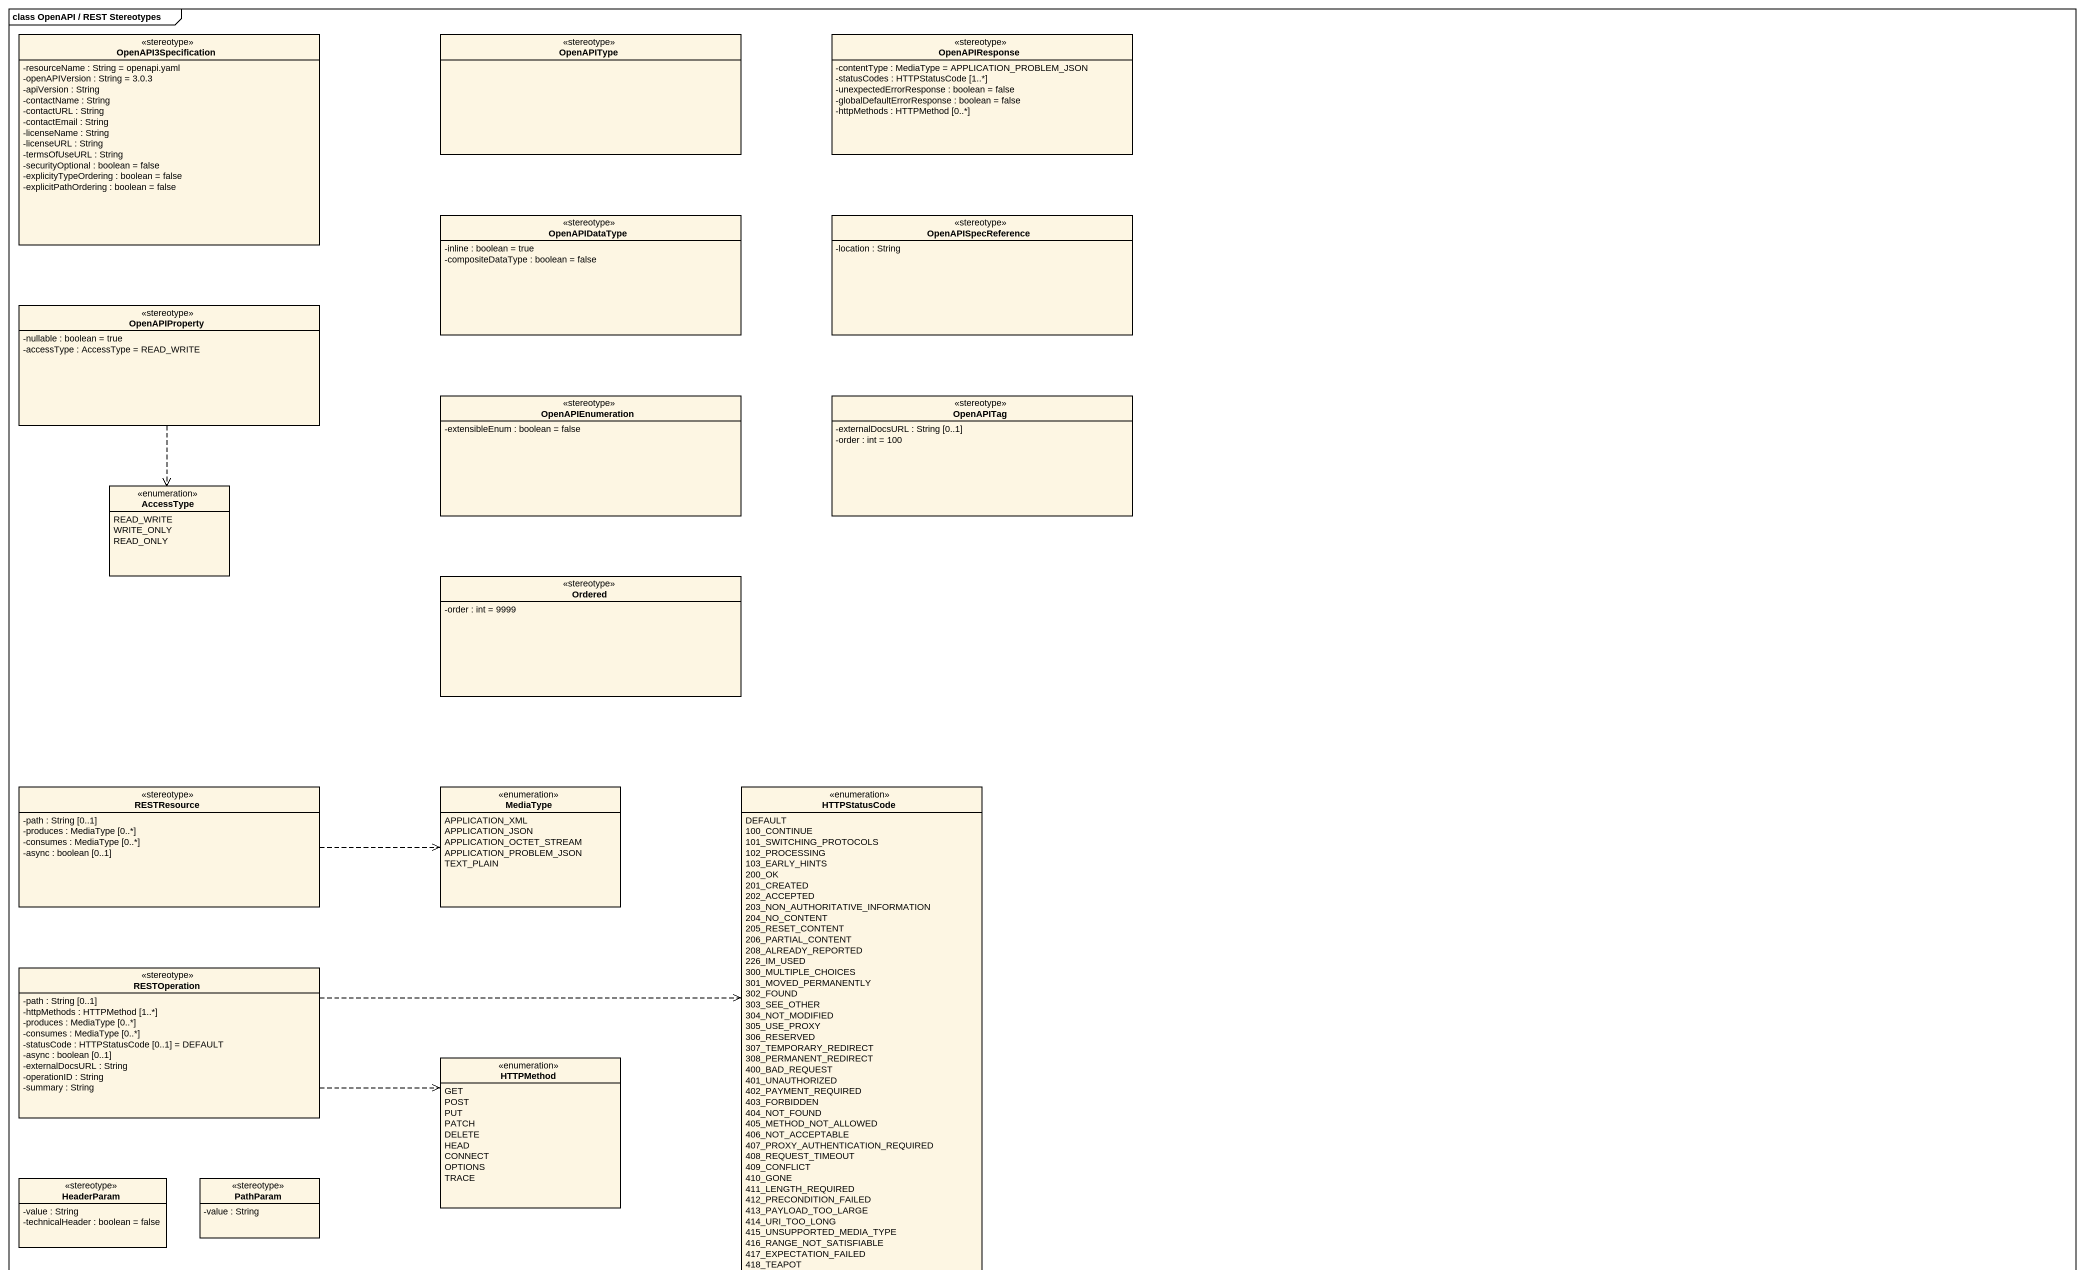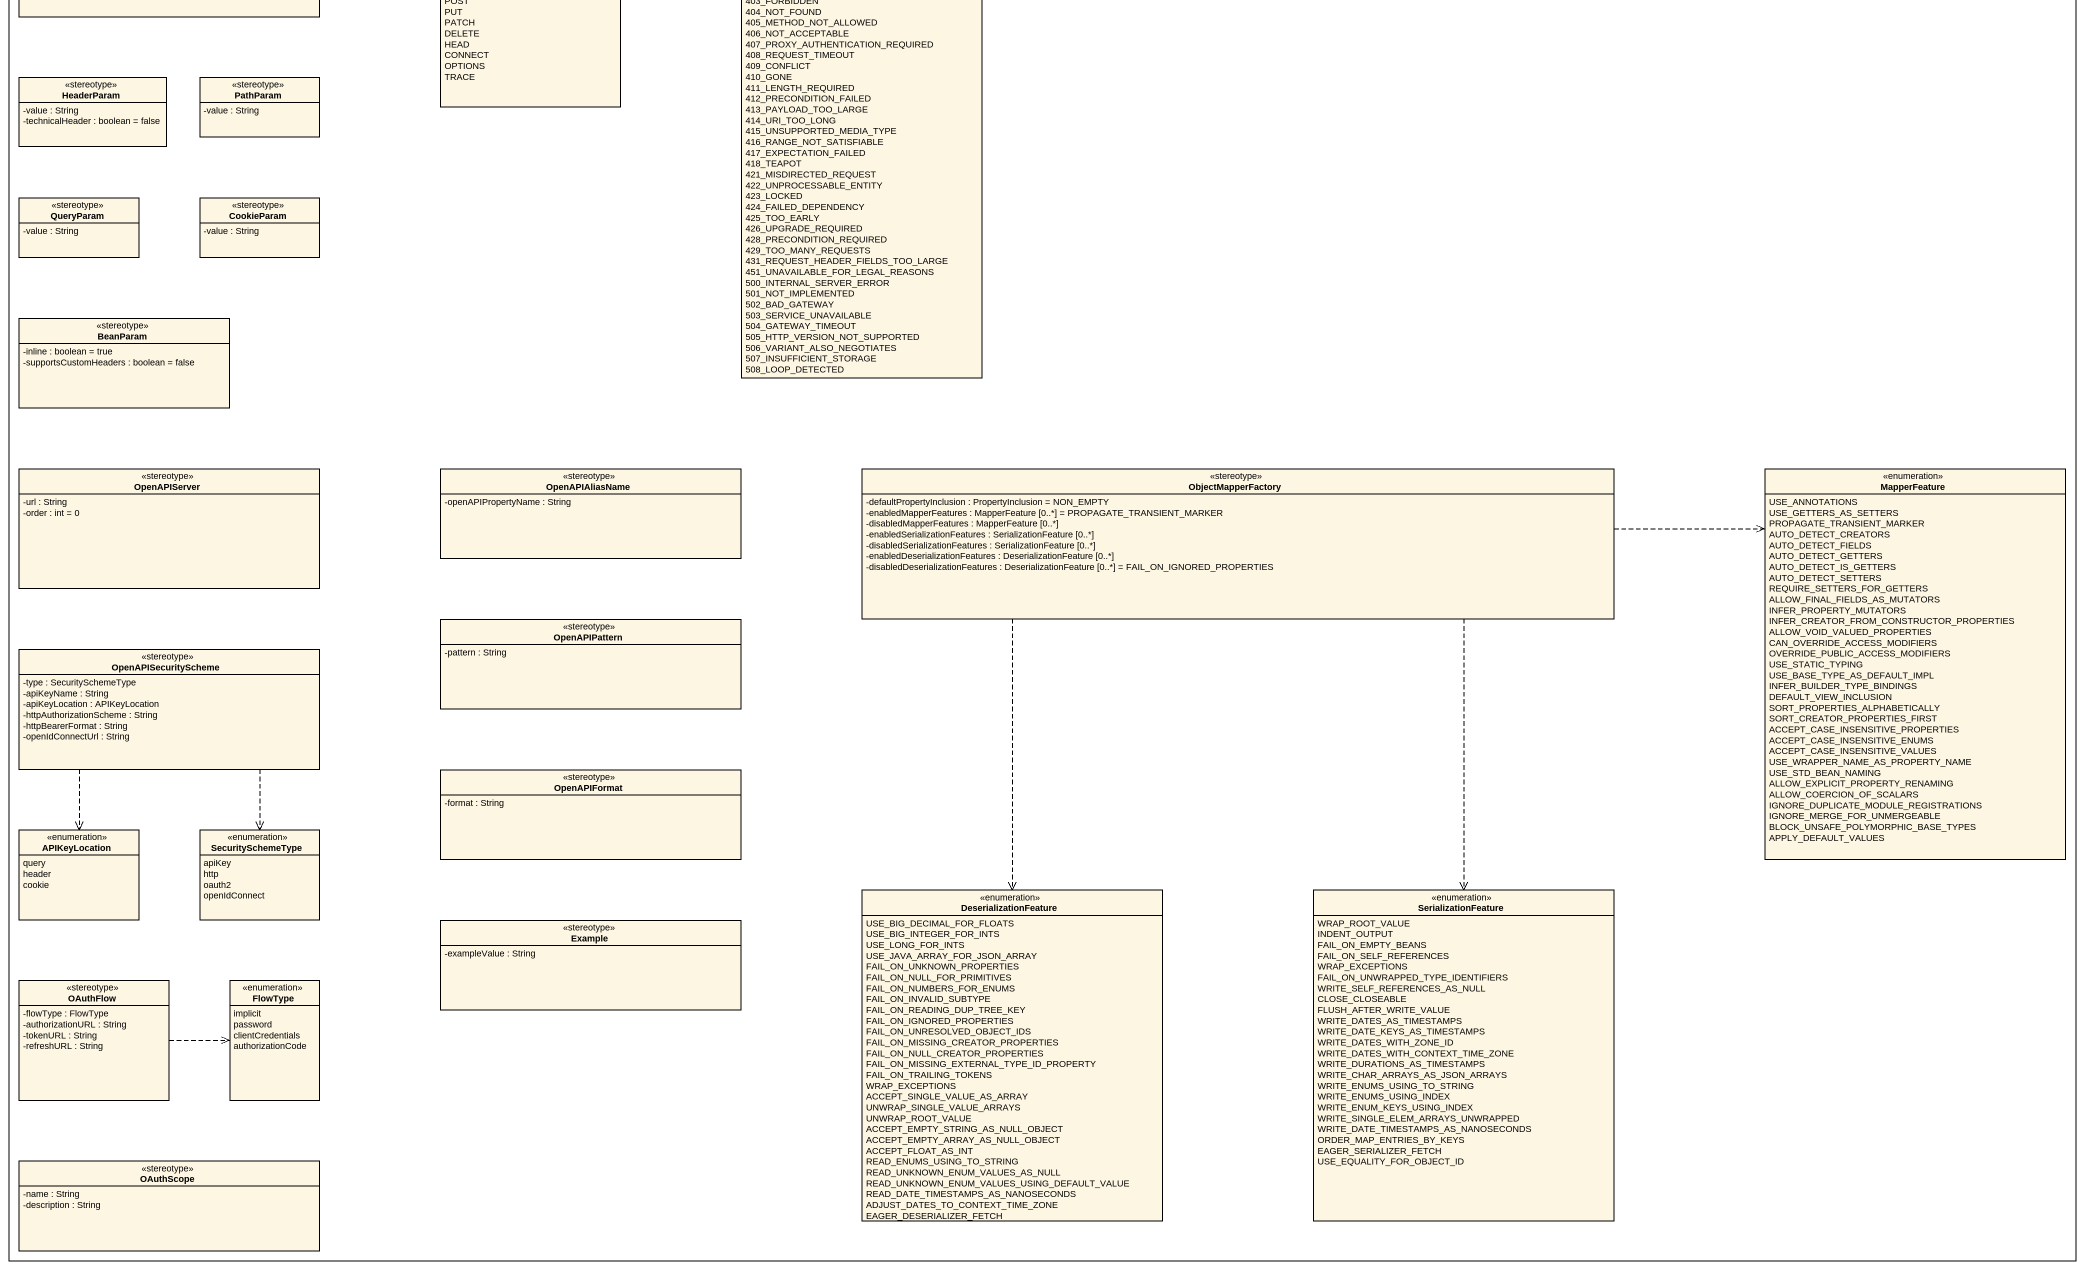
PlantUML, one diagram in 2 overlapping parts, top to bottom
@startuml
mainframe class OpenAPI / REST Stereotypes
hide circle
hide empty members
skinparam classAttributeIconSize 0
class OpenAPI3Specification <<stereotype>> {
  -resourceName : String = openapi.yaml
  -openAPIVersion : String = 3.0.3
  -apiVersion : String
  -contactName : String
  -contactURL : String
  -contactEmail : String
  -licenseName : String
  -licenseURL : String
  -termsOfUseURL : String
  -securityOptional : boolean = false
  -explicityTypeOrdering : boolean = false
  -explicitPathOrdering : boolean = false
}
class OpenAPIType <<stereotype>>
class OpenAPIResponse <<stereotype>> {
  -contentType : MediaType = APPLICATION_PROBLEM_JSON
  -statusCodes : HTTPStatusCode [1..*]
  -unexpectedErrorResponse : boolean = false
  -globalDefaultErrorResponse : boolean = false
  -httpMethods : HTTPMethod [0..*]
}
class OpenAPIDataType <<stereotype>> {
  -inline : boolean = true
  -compositeDataType : boolean = false
}
class OpenAPISpecReference <<stereotype>> {
  -location : String
}
class OpenAPIProperty <<stereotype>> {
  -nullable : boolean = true
  -accessType : AccessType = READ_WRITE
}
class OpenAPIEnumeration <<stereotype>> {
  -extensibleEnum : boolean = false
}
class OpenAPITag <<stereotype>> {
  -externalDocsURL : String [0..1]
  -order : int = 100
}
enum AccessType {
  READ_WRITE
  WRITE_ONLY
  READ_ONLY
}
class Ordered <<stereotype>> {
  -order : int = 9999
}
class RESTResource <<stereotype>> {
  -path : String [0..1]
  -produces : MediaType [0..*]
  -consumes : MediaType [0..*]
  -async : boolean [0..1]
}
enum MediaType {
  APPLICATION_XML
  APPLICATION_JSON
  APPLICATION_OCTET_STREAM
  APPLICATION_PROBLEM_JSON
  TEXT_PLAIN
}
enum HTTPStatusCode {
  DEFAULT
  100_CONTINUE
  101_SWITCHING_PROTOCOLS
  102_PROCESSING
  103_EARLY_HINTS
  200_OK
  201_CREATED
  202_ACCEPTED
  203_NON_AUTHORITATIVE_INFORMATION
  204_NO_CONTENT
  205_RESET_CONTENT
  206_PARTIAL_CONTENT
  208_ALREADY_REPORTED
  226_IM_USED
  300_MULTIPLE_CHOICES
  301_MOVED_PERMANENTLY
  302_FOUND
  303_SEE_OTHER
  304_NOT_MODIFIED
  305_USE_PROXY
  306_RESERVED
  307_TEMPORARY_REDIRECT
  308_PERMANENT_REDIRECT
  400_BAD_REQUEST
  401_UNAUTHORIZED
  402_PAYMENT_REQUIRED
  403_FORBIDDEN
  404_NOT_FOUND
  405_METHOD_NOT_ALLOWED
  406_NOT_ACCEPTABLE
  407_PROXY_AUTHENTICATION_REQUIRED
  408_REQUEST_TIMEOUT
  409_CONFLICT
  410_GONE
  411_LENGTH_REQUIRED
  412_PRECONDITION_FAILED
  413_PAYLOAD_TOO_LARGE
  414_URI_TOO_LONG
  415_UNSUPPORTED_MEDIA_TYPE
  416_RANGE_NOT_SATISFIABLE
  417_EXPECTATION_FAILED
  418_TEAPOT
  421_MISDIRECTED_REQUEST
  422_UNPROCESSABLE_ENTITY
  423_LOCKED
  424_FAILED_DEPENDENCY
  425_TOO_EARLY
  426_UPGRADE_REQUIRED
  428_PRECONDITION_REQUIRED
  429_TOO_MANY_REQUESTS
  431_REQUEST_HEADER_FIELDS_TOO_LARGE
  451_UNAVAILABLE_FOR_LEGAL_REASONS
  500_INTERNAL_SERVER_ERROR
  501_NOT_IMPLEMENTED
  502_BAD_GATEWAY
  503_SERVICE_UNAVAILABLE
  504_GATEWAY_TIMEOUT
  505_HTTP_VERSION_NOT_SUPPORTED
  506_VARIANT_ALSO_NEGOTIATES
  507_INSUFFICIENT_STORAGE
  508_LOOP_DETECTED
}
class RESTOperation <<stereotype>> {
  -path : String [0..1]
  -httpMethods : HTTPMethod [1..*]
  -produces : MediaType [0..*]
  -consumes : MediaType [0..*]
  -statusCode : HTTPStatusCode [0..1] = DEFAULT
  -async : boolean [0..1]
  -externalDocsURL : String
  -operationID : String
  -summary : String
}
enum HTTPMethod {
  GET
  POST
  PUT
  PATCH
  DELETE
  HEAD
  CONNECT
  OPTIONS
  TRACE
}
class HeaderParam <<stereotype>> {
  -value : String
  -technicalHeader : boolean = false
}
class PathParam <<stereotype>> {
  -value : String
}
class QueryParam <<stereotype>> {
  -value : String
}
class CookieParam <<stereotype>> {
  -value : String
}
class BeanParam <<stereotype>> {
  -inline : boolean = true
  -supportsCustomHeaders : boolean = false
}
class OpenAPIServer <<stereotype>> {
  -url : String
  -order : int = 0
}
class OpenAPIAliasName <<stereotype>> {
  -openAPIPropertyName : String
}
class ObjectMapperFactory <<stereotype>> {
  -defaultPropertyInclusion : PropertyInclusion = NON_EMPTY
  -enabledMapperFeatures : MapperFeature [0..*] = PROPAGATE_TRANSIENT_MARKER
  -disabledMapperFeatures : MapperFeature [0..*]
  -enabledSerializationFeatures : SerializationFeature [0..*]
  -disabledSerializationFeatures : SerializationFeature [0..*]
  -enabledDeserializationFeatures : DeserializationFeature [0..*]
  -disabledDeserializationFeatures : DeserializationFeature [0..*] = FAIL_ON_IGNORED_PROPERTIES
}
enum MapperFeature {
  USE_ANNOTATIONS
  USE_GETTERS_AS_SETTERS
  PROPAGATE_TRANSIENT_MARKER
  AUTO_DETECT_CREATORS
  AUTO_DETECT_FIELDS
  AUTO_DETECT_GETTERS
  AUTO_DETECT_IS_GETTERS
  AUTO_DETECT_SETTERS
  REQUIRE_SETTERS_FOR_GETTERS
  ALLOW_FINAL_FIELDS_AS_MUTATORS
  INFER_PROPERTY_MUTATORS
  INFER_CREATOR_FROM_CONSTRUCTOR_PROPERTIES
  ALLOW_VOID_VALUED_PROPERTIES
  CAN_OVERRIDE_ACCESS_MODIFIERS
  OVERRIDE_PUBLIC_ACCESS_MODIFIERS
  USE_STATIC_TYPING
  USE_BASE_TYPE_AS_DEFAULT_IMPL
  INFER_BUILDER_TYPE_BINDINGS
  DEFAULT_VIEW_INCLUSION
  SORT_PROPERTIES_ALPHABETICALLY
  SORT_CREATOR_PROPERTIES_FIRST
  ACCEPT_CASE_INSENSITIVE_PROPERTIES
  ACCEPT_CASE_INSENSITIVE_ENUMS
  ACCEPT_CASE_INSENSITIVE_VALUES
  USE_WRAPPER_NAME_AS_PROPERTY_NAME
  USE_STD_BEAN_NAMING
  ALLOW_EXPLICIT_PROPERTY_RENAMING
  ALLOW_COERCION_OF_SCALARS
  IGNORE_DUPLICATE_MODULE_REGISTRATIONS
  IGNORE_MERGE_FOR_UNMERGEABLE
  BLOCK_UNSAFE_POLYMORPHIC_BASE_TYPES
  APPLY_DEFAULT_VALUES
}
class OpenAPIPattern <<stereotype>> {
  -pattern : String
}
class OpenAPISecurityScheme <<stereotype>> {
  -type : SecuritySchemeType
  -apiKeyName : String
  -apiKeyLocation : APIKeyLocation
  -httpAuthorizationScheme : String
  -httpBearerFormat : String
  -openIdConnectUrl : String
}
class OpenAPIFormat <<stereotype>> {
  -format : String
}
enum APIKeyLocation {
  query
  header
  cookie
}
enum SecuritySchemeType {
  apiKey
  http
  oauth2
  openIdConnect
}
enum DeserializationFeature {
  USE_BIG_DECIMAL_FOR_FLOATS
  USE_BIG_INTEGER_FOR_INTS
  USE_LONG_FOR_INTS
  USE_JAVA_ARRAY_FOR_JSON_ARRAY
  FAIL_ON_UNKNOWN_PROPERTIES
  FAIL_ON_NULL_FOR_PRIMITIVES
  FAIL_ON_NUMBERS_FOR_ENUMS
  FAIL_ON_INVALID_SUBTYPE
  FAIL_ON_READING_DUP_TREE_KEY
  FAIL_ON_IGNORED_PROPERTIES
  FAIL_ON_UNRESOLVED_OBJECT_IDS
  FAIL_ON_MISSING_CREATOR_PROPERTIES
  FAIL_ON_NULL_CREATOR_PROPERTIES
  FAIL_ON_MISSING_EXTERNAL_TYPE_ID_PROPERTY
  FAIL_ON_TRAILING_TOKENS
  WRAP_EXCEPTIONS
  ACCEPT_SINGLE_VALUE_AS_ARRAY
  UNWRAP_SINGLE_VALUE_ARRAYS
  UNWRAP_ROOT_VALUE
  ACCEPT_EMPTY_STRING_AS_NULL_OBJECT
  ACCEPT_EMPTY_ARRAY_AS_NULL_OBJECT
  ACCEPT_FLOAT_AS_INT
  READ_ENUMS_USING_TO_STRING
  READ_UNKNOWN_ENUM_VALUES_AS_NULL
  READ_UNKNOWN_ENUM_VALUES_USING_DEFAULT_VALUE
  READ_DATE_TIMESTAMPS_AS_NANOSECONDS
  ADJUST_DATES_TO_CONTEXT_TIME_ZONE
  EAGER_DESERIALIZER_FETCH
}
enum SerializationFeature {
  WRAP_ROOT_VALUE
  INDENT_OUTPUT
  FAIL_ON_EMPTY_BEANS
  FAIL_ON_SELF_REFERENCES
  WRAP_EXCEPTIONS
  FAIL_ON_UNWRAPPED_TYPE_IDENTIFIERS
  WRITE_SELF_REFERENCES_AS_NULL
  CLOSE_CLOSEABLE
  FLUSH_AFTER_WRITE_VALUE
  WRITE_DATES_AS_TIMESTAMPS
  WRITE_DATE_KEYS_AS_TIMESTAMPS
  WRITE_DATES_WITH_ZONE_ID
  WRITE_DATES_WITH_CONTEXT_TIME_ZONE
  WRITE_DURATIONS_AS_TIMESTAMPS
  WRITE_CHAR_ARRAYS_AS_JSON_ARRAYS
  WRITE_ENUMS_USING_TO_STRING
  WRITE_ENUMS_USING_INDEX
  WRITE_ENUM_KEYS_USING_INDEX
  WRITE_SINGLE_ELEM_ARRAYS_UNWRAPPED
  WRITE_DATE_TIMESTAMPS_AS_NANOSECONDS
  ORDER_MAP_ENTRIES_BY_KEYS
  EAGER_SERIALIZER_FETCH
  USE_EQUALITY_FOR_OBJECT_ID
}
class Example <<stereotype>> {
  -exampleValue : String
}
class OAuthFlow <<stereotype>> {
  -flowType : FlowType
  -authorizationURL : String
  -tokenURL : String
  -refreshURL : String
}
enum FlowType {
  implicit
  password
  clientCredentials
  authorizationCode
}
class OAuthScope <<stereotype>> {
  -name : String
  -description : String
}
OpenAPIProperty ..> AccessType
RESTResource .right.> MediaType
RESTOperation .right.> HTTPStatusCode
RESTOperation .right.> HTTPMethod
ObjectMapperFactory .right.> MapperFeature
ObjectMapperFactory ..> DeserializationFeature
ObjectMapperFactory ..> SerializationFeature
OpenAPISecurityScheme ..> APIKeyLocation
OpenAPISecurityScheme ..> SecuritySchemeType
OAuthFlow .right.> FlowType
@enduml
